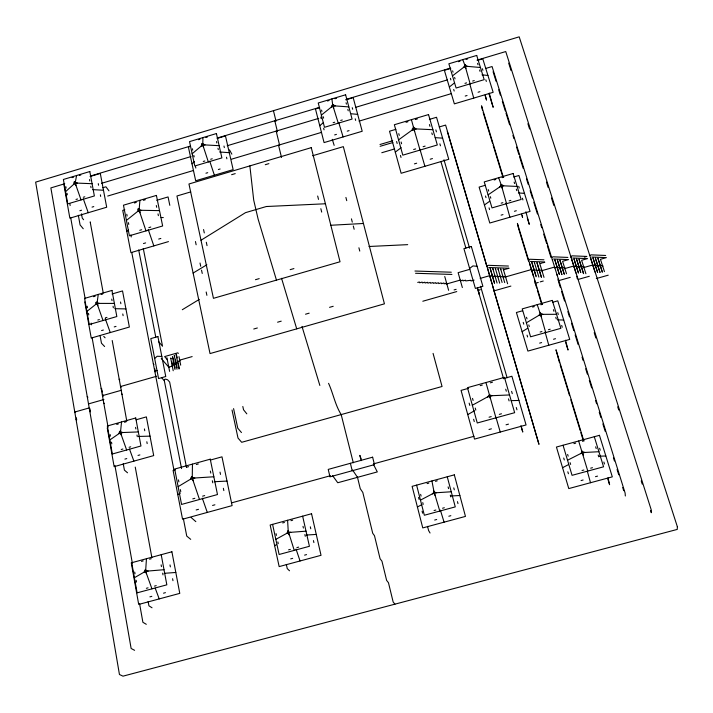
<?xml version="1.0" encoding="UTF-8"?>
<svg xmlns="http://www.w3.org/2000/svg" width="713" height="713" viewBox="0 0 713 713"><rect width="100%" height="100%" fill="white"/><g stroke="black" fill="none" stroke-linecap="round" stroke-linejoin="round"><path stroke-width="1.07" d="M192.457 464.118L192.278 476.195L193.25 481.115L199.497 499.501M208.339 161.949L203.526 147.172L202.777 143.794L202.955 137.591M470.134 83.849L464.876 65.026M151.949 588.849L146.495 573.68L145.737 569.5L146.459 558.716M139.917 200.317L139.213 208.864L140.06 213.098L146.005 230.878M126.638 450.001L121.317 435.028L120.604 431.142L121.531 421.98M103.028 320.529L97.833 305.761L97.182 302.143L98.269 294.416M81.041 199.925L75.97 185.362L75.355 181.975L76.594 175.514M181.548 468.584L164.32 380.706L164.596 379.45L165.639 379.147L167.608 379.771L169.649 382.034L186.423 467.042M65.56 191.637L73.822 184.221L77.503 183.116L92.084 183.704M192.02 163.821L194.435 161.664M154.668 358.479L157.181 356.259L161.806 356.438M192.153 153.758L201.28 146.04L205.023 144.917L219.141 145.684M126.807 231.386L128.402 230.032M319.745 125.693L323.452 122.565M501.186 184.596L506.551 203.686M126.424 220.424L137.342 211.663L141.932 210.299L159.507 210.629M321.358 115.105L331.376 107.066L335.19 105.925L348.826 106.888M449.342 87.004L454.234 83.109M86.915 311.412L95.604 304.504L99.41 303.399L114.392 303.426M452.479 75.872L463.423 67.512L467.3 66.354L480.437 67.503M395.287 152.119L401.143 147.698M469.617 268.418L472.942 265.931L477.077 266.279M398.558 139.873L411.731 130.345L416.499 128.928L432.898 129.713M484.43 204.97L489.599 201.307M109.838 439.939L118.982 433.638L122.939 432.524L138.34 431.926M488.093 194.863L499.661 186.993L503.69 185.826L517.112 186.432M177.795 494.662L180.469 492.977M201.004 240.236L245.504 212.652L266.323 206.52L325.413 203.775M486.917 266.065L488.138 265.316L508.431 266.047M522.112 331.688L527.593 328.31M182.296 309.727L199.239 299.415M193.116 273.043L206.841 264.79M178.116 486.667L190.282 479.341L195.246 477.968L213.847 476.774M551.657 257.562L552.905 256.814L567.869 257.42M526.39 322.793L538.645 315.511L542.834 314.335L556.55 314.308M589.82 255.602L591.077 254.853L605.667 255.468M134.401 577.735L144.062 572.147L148.17 571.033L164.008 569.705M274.63 545.695L276.528 544.607M467.755 414.583L474.332 410.831M275.833 539.367L286.573 533.458L290.761 532.317L306.02 531.176M472.345 405.242L487.139 397.114L492.3 395.679L509.528 394.957M417.417 507.014L421.811 504.617M420.465 500.125L432.319 493.886L436.597 492.728L451.249 491.774M562.566 467.701L568.395 464.653M567.53 460.233L580.551 453.637L584.91 452.461L598.92 451.712M72.058 177.626L73.582 177.172M79.303 175.451L80.827 174.997M198.472 139.695L200.023 139.231M205.843 137.484L207.394 137.021M327.49 100.988L329.067 100.515M334.994 98.733L336.572 98.26M458.414 61.701L460.019 61.22M466.052 59.411L467.657 58.929M64.731 183.749L50.864 187.911L131.13 648.482L134.605 650.318M90.319 176.084L190.558 146.031M217.215 138.046L319.495 107.378M346.108 99.41L450.411 68.136M477.015 60.159L505.749 51.55L651.236 509.866L651.308 512.709L650.63 510.588M90.159 176.485L100.301 173.446L106.692 207.225L69.865 218.169L63.849 184.373M190.442 146.423L188.384 147.047L195.683 180.763L233.151 169.623L225.468 135.933L217.215 138.402M319.647 107.699L315.458 108.955L324.076 142.591L362.204 131.263L353.185 97.645L345.841 99.847M450.768 68.395L444.377 70.311L454.359 103.866L493.155 92.325L482.772 58.805L477.71 60.32M101.567 183.312L190.995 156.566M227.197 145.746L318.711 118.376M355.93 107.244L447.399 79.892M485.687 68.448L492.068 66.541L625.105 493.022L625.346 495.981M102.824 187.715L105.934 186.788L108.946 190.817M76.006 199.444L77.539 198.98M83.296 197.26L84.829 196.806M203.258 161.459L204.818 160.995M210.674 159.249L212.242 158.785M333.14 122.698L334.727 122.226M340.689 120.444L342.285 119.971M464.956 83.359L466.578 82.877M472.648 81.059L474.27 80.578M107.699 196.048L193.544 170.46M231.6 159.168L321.572 132.351M359.049 121.13L451.293 93.644M79.856 210.736L81.576 210.219M92.048 207.109L93.777 206.592M205.95 173.206L207.706 172.689M218.365 169.516L220.121 168.99M334.638 134.917L336.42 134.383M347.267 131.156L349.058 130.622M465.224 96.05L467.042 95.515M478.075 92.227L479.894 91.683M134.365 202.991L136.263 202.43M143.402 200.308L145.3 199.747M406.009 122.306L407.979 121.727M415.385 119.526L417.355 118.937M231.618 174.694L235.228 173.624M265.254 164.712L268.881 163.633M124.793 209.782L122.734 210.388L130.916 252.634L168.464 241.609M156.717 200.308L168.072 196.94L169.81 205.326M395.92 129.32L389.521 131.228L401.134 173.277L448.762 159.293L436.534 117.271L429.369 119.401M190.727 191.904L176.94 195.995L210.032 353.577L384.432 303.836L343.336 146.637L312.624 155.746M380.002 144.498L392.703 140.746M439.261 126.959L445.607 125.078L538.975 444.333L493.601 289.442M380.127 146.299L392.854 142.538M381.785 152.725L394.547 148.955M139.757 230.308L141.673 229.746M148.865 227.625L150.782 227.055M413.665 149.498L415.652 148.91M423.121 146.709L425.108 146.12M143.482 243.543L145.639 242.91M158.687 239.069L160.844 238.436M414.431 163.865L416.659 163.215M430.206 159.231L432.443 158.571M93.59 296.688L95.168 296.225M101.103 294.496L102.681 294.041M494.171 179.961L495.829 179.471M502.095 177.653L503.761 177.163M112.039 293.988L122.529 290.931L129.365 327.044L91.228 338.051L84.794 301.929M485.393 185.264L479.109 187.091L489.795 223.026L530.062 211.404L518.93 175.496L513.681 177.02M97.815 320.03L99.401 319.576M105.372 317.846L106.968 317.383M501.186 203.169L502.861 202.688M509.171 200.861L510.847 200.371M255.468 279.701L259.193 278.623M290.173 269.657L293.916 268.578M101.594 330.556L103.376 330.039M114.223 326.911L116.014 326.394M501.096 215.139L502.986 214.595M514.438 211.28L516.328 210.736M253.748 329.014L257.348 327.98M277.598 322.196L281.216 321.162M305.538 314.201L309.166 313.167M329.558 307.33L333.203 306.287M417.729 282.437L419.36 281.974L419.663 282.785L422.105 282.09L422.408 282.901L424.85 282.205L425.144 283.016L427.586 282.321L427.88 283.132L430.313 282.437L430.607 283.239L433.041 282.544L433.326 283.355L435.759 282.66L436.035 283.471L438.468 282.776L438.745 283.587L441.169 282.892L441.445 283.694L443.869 282.999L444.146 283.81L446.57 283.114L446.837 283.917M469.733 269.354L458.12 272.669L462.354 287.553M192.153 356.589L179.311 360.261L179.845 360.885L177.51 361.553L178.054 362.186L175.719 362.846L176.263 363.478L172.154 365.421M446.178 284.104L460.233 280.093L460.455 280.833L462.88 280.138L463.102 280.877L465.527 280.182L465.749 280.913L470.803 280.271M503.44 269.853L505.036 269.398M505.838 269.166L509.091 268.24L488.779 267.527M157.083 370.502L154.766 371.161L155.381 371.838M168.526 367.24L172.689 366.045L171.851 361.812M471.017 281.002L474.074 280.129M480.179 278.391L489.733 275.673L489.938 276.475L492.362 275.788L492.567 276.599L494.982 275.904L495.187 276.715L497.603 276.029L497.808 276.831L500.214 276.145L500.419 276.956L502.825 276.27L503.021 277.072L505.428 276.386L505.624 277.188M540.481 263.507L542.085 263.052M542.976 262.794L544.777 262.277M454.074 289.915L456.133 289.326M156.682 376.241L120.444 386.553L121.094 387.204M504.929 277.099L531.497 269.532L531.657 270.343L534.073 269.657L534.224 270.468L536.639 269.781L536.791 270.592L541.755 270.031L541.933 271.029M422.818 301.234L456.766 291.572M584.437 257.126L586.87 256.439L572.093 255.833L570.837 256.573L570.944 257.393M121.406 390.261L102.449 395.653L103.118 396.285L102.743 394.191M541.835 270.682L554.616 267.045L554.741 267.865L557.147 267.179L557.272 267.99L559.678 267.304L559.803 268.115L564.723 267.562L564.865 268.551M480.339 289.674L479.243 289.986L478.396 291.43L479.163 294.121M88.51 403.897L103.893 399.53M564.366 268.694L573.831 266.011L573.938 266.814L576.327 266.136L576.434 266.947L578.831 266.27L578.929 267.072L583.804 266.519L583.92 267.509M495.072 290.574L510.882 286.091M89.027 407.979L74.776 412.025L75.462 412.631M583.43 267.651L592.851 264.978L592.931 265.789L597.779 265.236M538.253 282.437L535.24 283.293L534.581 279.915M540.258 281.867L543.261 281.02M597.859 266.038L602.69 265.494L602.779 266.484M570.248 277.357L558.252 280.762L557.985 279.068M578.368 279.371L589.33 276.27M596.309 278.551L608.216 275.182M116.709 424.44L118.34 423.977M124.49 422.239L126.13 421.784M532.602 307.089L534.34 306.599M540.846 304.763L542.575 304.273M136.058 419.797L146.37 416.891L153.696 455.598L114.142 466.65L107.244 427.925M522.602 310.752L516.408 312.499L527.887 351.081L569.723 339.397L557.771 300.833L552.593 302.294M121.237 449.484L122.886 449.021M129.08 447.283L130.729 446.819M540.151 332.035L541.898 331.545M548.449 329.709L550.195 329.219M124.909 459.101L126.762 458.584M138.01 455.438L139.873 454.912M539.661 343.122L541.622 342.579M553.52 339.245L555.489 338.702M175.22 469.831L173.099 470.42L182.555 519.216L232.099 505.615L221.984 456.837L210.273 460.09M468.468 388.327L461.07 390.385L474.519 439.092L526.069 424.948L511.898 376.259L504.474 378.318M186.53 467.238L188.58 466.676M196.289 464.528L198.339 463.958M480.17 385.644L482.309 385.047M490.321 382.819L492.46 382.23M192.777 498.868L194.845 498.298M202.617 496.159L204.684 495.588M489.065 417.203L491.212 416.615M499.305 414.387L501.462 413.79M196.164 509.955L198.481 509.323M212.572 505.446L214.907 504.804M488.984 429.493L491.4 428.825M506.061 424.796L508.485 424.137M231.841 502.79L330.44 475.714M373.576 463.869L474.038 436.285M141.477 561.381L143.179 560.917M149.561 559.179L151.263 558.716M282.687 522.932L284.416 522.46M290.931 520.686L292.66 520.214M427.078 483.61L428.843 483.129M435.483 481.32L437.247 480.838M573.894 443.638L575.694 443.147M582.468 441.302L584.268 440.812M146.352 588.305L148.063 587.842M154.498 586.104L156.209 585.64M288.596 549.848L290.343 549.375M296.902 547.602L298.649 547.129M434.074 510.517L435.857 510.036M442.55 508.226L444.333 507.745M582.022 470.518L583.84 470.027M590.658 468.183L592.476 467.692M149.899 596.852L151.824 596.335M163.509 593.18L165.443 592.663M290.708 558.876L292.678 558.341M304.585 555.133L306.545 554.607M434.689 520.044L436.686 519.501M448.834 516.23L450.839 515.686M581.077 480.562L583.118 480.009M595.498 476.676L597.539 476.124M164.204 573.323L175.817 572.468M306.171 535.062L316.269 534.42M330.814 225.263L363.425 223.481M214.274 481.73L227.01 481.07M451.213 495.972L459.858 495.517M368.995 246.493L407.693 244.648M599.526 456.213L605.845 455.972M511.168 400.653L518.939 400.439M138.714 436.436L150.015 436.142M557.521 319.905L563.716 320.012M114.927 308.702L125.934 308.898M415.563 273.275L451.926 274.443M414.957 271.029L451.302 272.214M161.102 217.51L163.313 217.59M530.499 261.448L544.589 261.983M572.78 258.008L587.565 258.596L581.612 260.29L585.908 273.73M553.582 259.006L568.555 259.594L562.584 261.297L566.505 273.765M543.921 259.799L529.83 259.247L528.591 260.004L528.752 260.824M591.781 257.019L606.371 257.616L600.444 259.3L604.455 271.635M92.752 189.622L103.474 190.255M518.396 192.956L524.465 193.357M435.188 137.645L442.604 138.153M219.586 151.976L229.292 152.698M351.473 113.795L357.668 114.374M481.988 74.812L487.942 75.48M146.299 624.312L142.894 622.297L139.57 603.661M152.021 607.77L148.928 605.809L148.152 601.522M146.495 573.68L144.899 571.042L145.104 569.705L145.737 569.5M144.062 572.147L145.167 570.623L148.17 571.033M190.719 539.358L186.744 536.078L183.366 518.627M127.538 472.799L124.401 470.125L123.251 463.744M76.015 419.315L76.701 419.912L76.344 417.836M191.137 517.504L195.843 521.631M89.785 411.223L90.462 411.838M118.982 433.638L119.356 431.989L119.989 431.811L122.939 432.524M121.317 435.028L119.731 432.212L119.953 431.115L120.604 431.142M87.236 396.606L87.913 397.23M332.65 104.651L331.91 98.893M103.759 403.014L104.428 403.647M193.17 480.705L191.467 477.665L191.681 476.542L192.358 476.605M190.692 479.225L191.075 477.434L191.726 477.255L194.836 478.084M289.523 570.792L287.241 568.591L286.323 564.411M101.139 388.318L101.807 388.959M121.798 393.959L122.449 394.601M119.089 379.191L119.739 379.842M104.615 346.518L101.46 343.211L100.114 335.778M289.13 534.982L287.811 532.228L288.052 530.632L294.255 550.391M286.573 533.458L288.07 531.809L290.761 532.317M103.75 336.367L105.087 337.793M112.208 340.511L126.789 421.089M95.604 304.504L95.907 302.597L96.513 302.419L99.41 303.399M161.575 377.667L164.32 380.706M97.833 305.761L96.157 302.223L97.182 302.143M153.331 363.746L153.946 364.423M161.263 358.586L168.776 367.168M167.359 359.735L164.623 356.58L177.813 352.81L178.348 353.443M171.218 358.63L170.674 358.006L173.214 370.751M172.992 357.338L172.448 356.705L174.997 369.468M158.411 341.411L162.519 346.215L143.277 248.472M174.774 356.045L174.23 355.413L177.002 369.245M241.457 432.55L237.75 428.165L233.579 408.62M176.557 354.744L176.022 354.111L179.016 369.031M83.252 228.757L80.079 224.916L78.341 215.299M394.94 604.161L393.157 601.986L388.46 582.708L386.624 580.391L381.954 561.184L380.074 558.716L374.485 535.704L372.721 533.279L362.801 492.407L360.252 488.672L357.445 477.104M83.599 219.729L82.253 218.071L81.487 213.855M90.471 222.278L90.186 221.921L103.242 292.99M246.814 413.834L243.525 409.743L242.821 406.481M75.97 185.362L74.312 181.744L75.355 181.975M73.822 184.221L74.063 182.1L74.651 181.922L77.503 183.116M137.725 211.547L137.93 209.132L138.536 208.954L141.548 210.415M139.989 212.75L138.17 208.757L139.285 209.212M332.552 475.58L337.748 482.746L377.311 471.908L373.345 464.199M357.507 477.336L352.614 470.072L352.195 470.749L350.395 463.298M361.143 458.878L359.851 455.366L361.143 460.643M201.28 146.04L201.824 143.812L202.421 143.634L205.023 144.917M203.526 147.172L202.064 143.456L202.777 143.794M430.046 533.003L428.611 530.543L427.533 526.346M229.488 149.882L231.85 154.142M432.319 493.886L434.226 492.113L436.597 492.728M435.001 495.392L433.816 491.034L439.796 511.069M332.686 104.802L332.472 104.365L338.274 123.189M334.156 145.381L332.294 139.329M331.376 107.066L331.607 105.747L332.846 104.544L335.19 105.925M540.106 312.731L545.712 332.57M414.609 131.397L411.419 119.659M155.229 588.18L159.204 598.911M462.773 59.625L464.858 65.257M129.49 449.074L133.892 461.133M105.221 318.559L110.274 332.561M498.654 177.715L501.132 184.605M83.314 198.865L88.252 212.706M537.228 304.656L541.327 316.857M202.314 498.164L207.287 512.424M578.653 440.999L587.797 471.079M148.224 229.47L153.839 245.905M296.029 549.081L300.066 560.971M209.738 161.147L214.39 175.202M487.567 396.998L489.555 394.726L491.872 395.804M602.253 271.564L597.904 258.168L602.325 272.357M600.123 272.473L595.444 258.035L595.524 258.846M413.54 127.707L413.353 127.155L413.62 127.877M595.854 259.871L599.865 272.232M597.663 272.348L592.984 257.892L597.405 272.116M594.936 271.992L590.516 257.758M490.294 398.442L489.662 396.33M583.644 273.658L579.009 259.158L583.403 273.427M580.819 272.5L576.514 259.024L580.578 272.259M578.314 272.375L574.027 258.881L574.125 259.701M574.455 260.735L578.421 273.177M575.917 273.061L571.523 258.748M508.699 63.163L511.061 70.596M527.896 123.688L529.581 128.991M546.425 182.082L548.11 187.394M551.479 198.018L553.841 205.451M594.205 332.695L595.881 337.989M617.716 406.82L618.724 409.993M641.228 480.936L642.235 484.118M564.17 273.694L559.919 260.156L564.286 274.496M561.969 274.621L557.397 260.022L561.764 274.38M559.438 274.496L554.866 259.889L559.233 274.255M493.084 71.737L496.061 81.291M498.708 89.776L500.366 95.087M502.344 101.451L505.33 111.005M505.989 113.126L509.626 124.802M512.941 135.417L513.93 138.598M516.577 147.092L518.895 154.525M519.554 156.646L523.19 168.321M526.506 178.936L528.155 184.239M530.142 190.612L532.459 198.036M533.787 202.287L537.424 213.962M540.73 224.577L541.728 227.759M543.707 234.122L546.693 243.677M547.352 245.798L550.989 257.473M558.6 281.876L560.249 287.17M561.568 291.412L564.544 300.957M567.851 311.554L569.5 316.848M571.487 323.212L573.796 330.627M575.124 334.869L578.091 344.415M582.058 357.133L583.047 360.306M585.694 368.79L587.343 374.084M589.33 380.448L591.638 387.872M595.605 400.59L596.603 403.763M599.241 412.248L600.899 417.542M602.877 423.905L605.194 431.329M613.447 457.826L614.446 460.999M617.084 469.484L618.741 474.787M622.707 487.505L623.697 490.678M412.132 130.221L412.417 128.697L413.754 127.342L416.107 129.044M482.407 68.751L482.897 70.32M485.838 79.856L486.328 81.434M518.725 186.334L519.242 188.009M522.397 198.232L522.923 199.925M557.744 312.668L558.306 314.469M561.692 325.44L562.254 327.258M599.633 448.272L600.23 450.215M603.884 462.033L604.481 463.994M489.261 93.127L493.155 107.306L488.922 93.581M525.882 211.761L529.26 224.328L527.308 218.018M565.525 340.199L568.047 350.056L565.774 342.677M607.984 477.772L609.597 484.715L607.681 478.512M594.303 436.73L603.581 466.81L572.049 475.33L563.047 445.251M539.5 262.732L544.01 277.375M477.576 63.35L478.013 64.749M479.626 69.99L480.054 71.389M514.135 182.056L514.59 183.553M516.319 189.168L516.782 190.665M553.431 309.692L553.93 311.296M555.792 317.338L556.283 318.952M595.658 446.819L596.193 448.548M598.198 455.063L598.733 456.801M440.358 510.071L444.083 522.174M541.452 277.25L536.951 262.598L541.283 277.009M485.143 94.972L486.533 100.096L485.25 95.916M521.595 214.221L522.576 217.412L522.228 215.647M538.894 277.134L534.394 262.464L534.545 263.284M535.998 275.967L531.827 262.331L536.158 276.769M489.305 395.145L489.608 396.152M503.209 176.86L481.533 105.836L482.541 110.453M542.103 304.264L517.415 223.401L518.253 227.492M583.599 440.224L555.988 349.762L559.527 362.774M529.42 263.017L533.582 276.653M483.182 112.565L492.523 143.17M493.164 145.283L502.825 176.94M518.574 228.534L528.44 260.887M535.133 282.829L536.737 288.07M537.37 290.164L541.212 302.731M560.177 364.887L569.544 395.59M570.837 399.824L580.204 430.518M580.845 432.639L583.109 440.046M338.755 122.654L343.113 136.932M301.982 326.385L319.852 385.448M276.466 280.12L258.124 219.141L253.703 200.086L249.862 165.897M452.621 70.828L453.04 72.218M454.618 77.467L455.037 78.867M488.236 189.587L488.681 191.084M490.366 196.708L490.811 198.205M526.515 317.276L526.996 318.88M528.805 324.923L529.287 326.536M567.637 454.439L568.154 456.168M570.106 462.675L570.632 464.413M281.555 278.284L296.715 328.853M450.384 78.332L450.857 79.901M453.709 89.446L454.172 91.023M485.508 195.986L486.008 197.661M489.056 207.884L489.564 209.577M523.235 322.374L523.77 324.174M527.05 335.155L527.593 336.973M563.725 458.022L564.304 459.965M567.833 471.792L568.413 473.744M503.244 269.042L507.62 283.765M504.706 282.598L500.642 268.917L500.847 269.728M502.095 282.482L498.039 268.792L498.244 269.603M499.679 283.168L495.428 268.658L495.633 269.478M497.059 283.061L492.817 268.534L493.022 269.354M494.537 283.204L490.188 268.409L494.43 282.945M447.301 131.397L486.783 266.163M492.113 283.89L487.567 268.275M495.954 417.274L500.25 432.033M435.857 129.909L436.418 131.878M439.885 143.839L440.465 145.817M511.613 391.375L512.273 393.656M516.283 407.515L516.952 409.806M443.985 159.783L469.591 248.222M480.553 286.252L507.112 377.774M520.918 425.661L522.772 432.051L521.337 426.909M419.966 149.329L424.903 166.298M420.046 150.078L414.119 129.632M495.945 417.845L485.936 382.533M440.973 161.744L465.901 248.133M477.38 287.936L503.592 378.746M429.431 124.579L429.93 126.326M431.828 132.912L432.336 134.668M505.722 389.2L506.301 391.223M508.512 398.87L509.1 400.911M477.416 287.811L479.216 294.104M444.752 276.492L448.629 290.316M545.115 332.071L548.778 345.252M506.007 203.214L509.902 217.224M469.689 83.59L473.735 98.1M398.781 133.661L399.271 135.417M401.107 142.003L401.588 143.759M472.532 398.398L473.102 400.43M475.232 408.077L475.803 410.118M396.606 141.531L397.15 143.491M400.465 155.461L401.018 157.439M469.154 403.13L469.787 405.412M473.628 419.28L474.27 421.57M587.387 471.418L590.516 482.728M433.076 353.398L442.051 386.491L241.68 442.301L237.999 438.04L232.037 410.028M352.249 107.681L352.668 109.249M355.226 118.813L355.644 120.399M453.78 487.879L454.297 489.822M457.461 501.649L457.978 503.61M447.256 476.783L455.268 506.89L424.351 515.241L416.606 485.134M346.072 102.743L346.447 104.143M347.846 109.401L348.211 110.8M448.112 486.908L448.575 488.637M450.304 495.161L450.768 496.899M492.763 286.118L494.011 290.877M333.069 105.658L333.729 108.18M345.912 197.439L346.741 200.665M351.447 218.864L352.284 222.126M353.291 225.994L354.138 229.274M358.915 247.776L359.771 251.092M321.554 110.087L321.919 111.486M323.274 116.745L323.631 118.153M420.634 494.376L421.08 496.105M422.764 502.62L423.21 504.358M320.788 117.092L321.189 118.661M323.649 128.233L324.059 129.819M418.567 497.442L419.066 499.385M422.105 511.212L422.613 513.173M317.668 196.03L318.515 199.39M320.85 208.704L321.697 212.091M273.444 110.675L276.02 121.219M274.799 120.782L277.473 131.798M276.172 131.094L279.621 145.283M278.533 145.176L281.519 157.466M353.291 462.755L341.179 414.583C335.128 404.939 333.221 393.567 328.568 383.327M463.423 67.512L465.224 64.874L467.3 66.354M465.874 68.617L464.831 64.696L464.921 65.177M223.98 146.04L224.337 147.618M226.511 157.208L226.868 158.794M310.324 526.827L310.761 528.779M313.444 540.606L313.889 542.566M302.642 516.176L309.424 546.292L279.113 554.482L272.58 524.367M216.494 141.557L216.805 142.957M217.991 148.233L218.312 149.641M303.016 526.328L303.408 528.057M304.87 534.581L305.262 536.319M499.661 186.993L501.622 184.56L503.69 185.826M192.403 148.776L192.706 150.176M193.856 155.452L194.159 156.86M276.074 533.654L276.448 535.383M277.865 541.907L278.248 543.645M195.478 166.459L195.825 168.054M203.561 229.55L204.292 232.919M206.307 242.251L207.037 245.646M502.228 188.205L501.266 184.729M195.46 241.547L196.146 244.773M200.023 263.017L200.718 266.288M201.538 270.165L202.242 273.453M206.182 291.991L206.886 295.316M220.032 472.122L220.504 474.403M223.365 488.289L223.837 490.589M156.316 205.531L156.673 207.287M158.019 213.9L158.375 215.665M210.362 471.061L210.781 473.093M212.34 480.758L212.75 482.799M178.99 356.634L180.701 365.163M538.645 315.511L540.775 313.319L542.834 314.335M176.771 355.805L177.198 357.935M178.268 363.247L179.337 368.585M175.407 359.227L177.109 367.739M173.206 358.398L174.266 363.701M174.685 365.831L175.113 367.961M166.913 357.766L169.614 371.384M138.687 249.951L155.773 337.106M431.918 480.963L433.914 491.221M126.78 214.283L127.119 216.039M128.411 222.661L128.759 224.426M130.853 234.969L131.245 236.957M178.473 479.902L178.874 481.935M180.362 489.599L180.763 491.64M154.766 368.657L155.176 370.778M131.771 252.562L174.061 470.651M98.269 183.642L98.563 185.22M100.373 194.827L100.676 196.423M120.542 302.009L120.853 303.693M122.788 313.97L123.108 315.672M144.418 428.941L144.757 430.75M146.833 441.766L147.172 443.593M170.006 564.928L170.371 566.871M172.591 578.715L172.965 580.676M161.218 554.696L166.833 584.829L137.101 592.86L131.727 562.735M89.535 179.587L89.793 180.995M90.774 186.28L91.032 187.688M111.745 299.103L112.021 300.601M113.073 306.26L113.349 307.766M135.577 427.363L135.871 428.968M137.003 435.037L137.306 436.659M161.129 564.874L161.45 566.612M162.662 573.136L162.992 574.874M135.247 467.104L151.869 557.575M69.874 203.927L70.159 205.513M91.202 323.123L91.505 324.816M65.854 186.681L66.104 188.089M67.049 193.375L67.307 194.783M87.218 306.233L87.485 307.74M88.492 313.39L88.76 314.905M110.132 434.529L110.417 436.133M111.504 442.203L111.798 443.825M134.704 572.058L135.015 573.787M136.174 580.311L136.486 582.058M101.995 390.011L102.369 392.097M70.721 217.857L85.15 298.72M92.173 338.051L108.064 427.14M114.918 465.509L132.324 563.092M89.918 408.701L90.284 410.795M580.551 453.637L582.869 451.739L584.91 452.461M582.093 450.964L583.359 455.135M552.334 259.746L552.468 260.566M556.898 274.38L557.022 275.182M576.942 276.288L577.272 278.81M287.597 520.276L288.204 530.802M677.35 526.693L677.243 529.42L122.984 676.165L119.445 674.498L35.65 182.127L519.189 36.835L677.35 526.693M89.811 171.539L63.386 179.471L67.744 203.891L94.366 195.95L89.811 171.539M216.413 133.554L189.524 141.62L194.809 165.986L221.895 157.903L216.413 133.554M345.609 94.784L318.239 102.993L324.495 127.297L352.07 119.071L345.609 94.784M476.712 55.436L448.86 63.796L456.115 88.029L484.18 79.66L476.712 55.436M311.269 147.644L188.954 183.999L213.445 298.328L340.03 261.76L311.269 147.644M156.405 195.415L123.465 205.201L129.401 235.78L162.644 225.976L156.405 195.415M428.531 114.57L394.351 124.73L402.809 155.158L437.31 144.98L428.531 114.57M111.968 290.423L84.597 298.399L89.25 324.522L116.834 316.536L111.968 290.423M513.119 173.5L484.225 181.922L491.997 207.902L521.132 199.462L513.119 173.5M157.903 336.563L150.799 338.604L158.571 378.567L165.764 376.526L157.903 336.563M471.329 246.484L463.913 248.614L475.384 288.435L482.888 286.305L471.329 246.484M135.737 417.97L107.342 425.982L112.342 454.003L140.96 445.99L135.737 417.97M552.263 300.414L522.228 308.889L530.588 336.803L560.873 328.319L552.263 300.414M210.255 459.172L174.694 469.056L181.565 504.439L217.474 494.546L210.255 459.172M504.456 377.382L467.461 387.667L477.273 422.987L514.652 412.693L504.456 377.382M372.632 457.185L328.23 469.404L329.976 476.845L374.477 464.626L372.632 457.185M171.904 551.782L131.281 562.842L138.696 604.437L179.774 593.376L171.904 551.782M311.554 513.743L270.156 525.018L279.157 566.603L321.028 555.32L311.554 513.743M454.324 474.858L412.123 486.346L422.764 527.914L465.464 516.408L454.324 474.858M599.446 435.322L556.425 447.042L568.778 488.583L612.315 476.854L599.446 435.322"/></g></svg>
